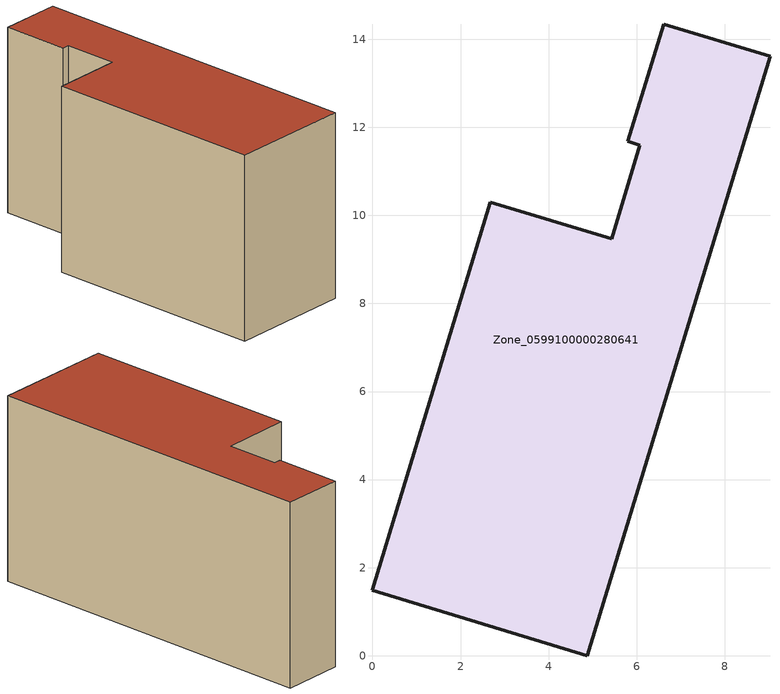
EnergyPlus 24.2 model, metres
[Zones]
Zone_0599100000280641
 floor ground (C_G): 0,1.49 2.68,10.3 5.43,9.47 6.07,11.59 5.8,11.68 6.61,14.34 9.03,13.61 4.88,0 z0
 wall outside (C_F): 2.68,10.3 0,1.49 4.88,0 9.03,13.61 6.61,14.34 5.8,11.68 6.07,11.59 5.43,9.47 2.68,10.3 z0:7.7
 roof outside (C_R): 6.07,11.59 5.43,9.47 2.68,10.3 0,1.49 4.88,0 9.03,13.61 6.61,14.34 5.8,11.68 z7.7
[BUILDING]
Pand.0599100000280641: North Axis=0; Terrain=City; Loads Convergence Tolerance Value=0.04; Temperature Convergence Tolerance Value=0.4; Solar Distribution=FullExterior; Maximum Number of Warmup Days=25; Minimum Number of Warmup Days=1
[Site:Location]
Rotterdam.The.Hague.AP_ZH_NLD Design_Conditions: Latitude=51.96; Longitude=4.45; Time Zone=1; Elevation=-4.5
[SITE:GROUNDTEMPERATURE:BUILDINGSURFACE]
18, 18, 18, 18, 18, 18, 18, 18, 18, 18, 18, 18
[MATERIAL] Thermal Absorptance=0.9; Solar Absorptance=0.7; Visible Absorptance=0.7
Name | Roughness | Thickness | Conductivity | Density | Specific Heat
G.TI.1975-1991 | MediumSmooth | 0.15 | 0.288461 | 540 | 1210
F.TI.1975-1991 | Rough | 0.3 | 0.230769 | 1920 | 840
R.TI.1975-1991 | MediumRough | 0.2 | 0.153846 | 1500 | 1000
[CONSTRUCTION]
C_G: G.TI.1975-1991
C_F: F.TI.1975-1991
C_R: R.TI.1975-1991
[ZONE]
Zone_0599100000280641: Type=1; Multiplier=1; Ceiling Height=Autocalculate; Volume=Autocalculate; Floor Area=autocalculate; Part of Total Floor Area=Yes
[ZONEINFILTRATION:DESIGNFLOWRATE]
Infil_Zone_0599100000280641: Zone or ZoneList or Space or SpaceList=Zone_0599100000280641; Schedule=AlwaysOn; Design Flow Rate Calculation Method=Flow/Area; Flow Rate per Floor Area=0.003; Constant Term Coefficient=1; Temperature Term Coefficient=0; Velocity Term Coefficient=0; Velocity Squared Term Coefficient=0
[HVACTEMPLATE:ZONE:IDEALLOADSAIRSYSTEM]
Zone_0599100000280641: Maximum Heating Supply Air Temperature=50; Minimum Cooling Supply Air Temperature=13; Maximum Heating Supply Air Humidity Ratio=0.0156; Minimum Cooling Supply Air Humidity Ratio=0.0077; Heating Limit=NoLimit; Cooling Limit=NoLimit; Dehumidification Control Type=ConstantSensibleHeatRatio; Cooling Sensible Heat Ratio=0.7; Dehumidification Setpoint=60; Humidification Control Type=None; Humidification Setpoint=30; Outdoor Air Method=None; Outdoor Air Flow Rate per Person=0.00944; Outdoor Air Flow Rate per Zone Floor Area=0; Outdoor Air Flow Rate per Zone=0; Demand Controlled Ventilation Type=None; Outdoor Air Economizer Type=NoEconomizer; Heat Recovery Type=None; Sensible Heat Recovery Effectiveness=0.7; Latent Heat Recovery Effectiveness=0.65
[ZONECONTROL:THERMOSTAT]
ThermostatControl_Zone_0599100000280641: Zone or ZoneList=Zone_0599100000280641; Control Type Schedule=DualSetpointControlType; Control 1=Thermostat_Zone_0599100000280641; Temperature Difference Between Cutout And Setpoint=0
[THERMOSTATSETPOINT:DUALSETPOINT]
Thermostat_Zone_0599100000280641: Heating Setpoint Temperature Schedule=HeatingSetpoint_Zone_0599100000280641; Cooling Setpoint Temperature Schedule=CoolingSetpoint_Zone_0599100000280641
[SCHEDULE:COMPACT]
HeatingSetpoint_Zone_0599100000280641: Through: 12/31, For: AllDays, Until: 24:00, 21
CoolingSetpoint_Zone_0599100000280641: Through: 12/31, For: AllDays, Until: 24:00, 24
DualSetpointControlType: Through: 12/31, For: AllDays, Until: 24:00, 4
AlwaysOn: Through: 12/31, For: AllDays, Until: 24:00, 1
